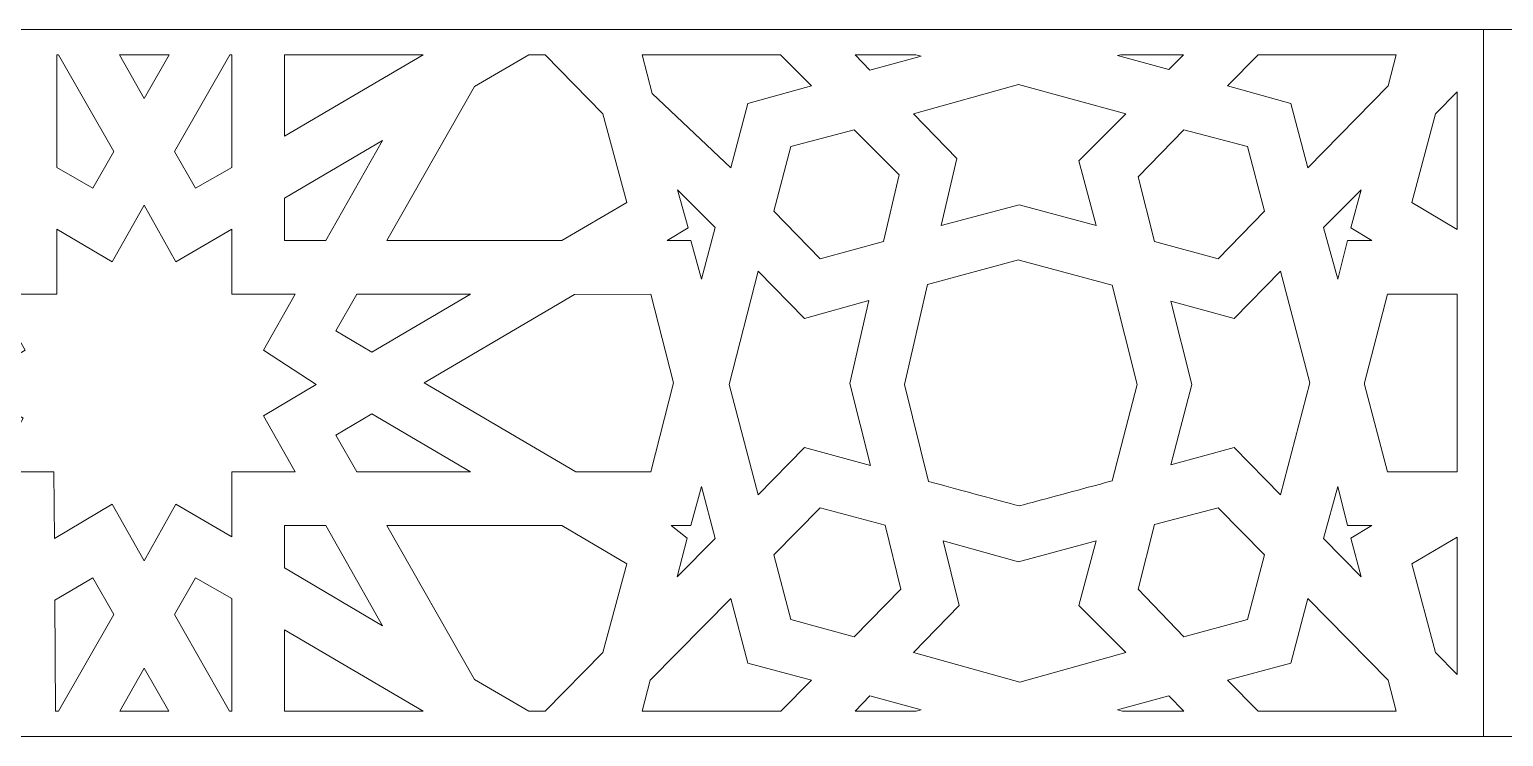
# Model space of a CAD drawing. Header units: millimetres. Extents: x -1689 to 1282, y -352 to 737.
# Drawn here: x 798.6 to 944.4, y -162.8 to -92.8 of the extents above; entities that cross this region are included whole.
import ezdxf

# ---------------------------------------------------------------- set-up
doc = ezdxf.new("R2010")
doc.units = ezdxf.units.MM
doc.header["$MEASUREMENT"] = 0
doc.layers.add('layer 1', color=7, linetype='Continuous')

msp = doc.modelspace()

# ---------------------------------------------------------------- linework, layer by layer
at = {"layer": 'layer 1', "color": 240, "lineweight": 18}
for points, knots in [([(942.3958, -92.8069), (942.3958, -92.8069), (677.3958, -92.8069), (677.3958, -92.8069), (677.3958, -92.8069), (677.3958, -92.8069), (677.3958, -162.8069), (677.3958, -162.8069), (677.3958, -162.8069), (677.3958, -162.8069), (942.3958, -162.8069), (942.3958, -162.8069), (942.3958, -162.8069), (942.3958, -162.8069), (942.3958, -92.8069), (942.3958, -92.8069)], [0, 0, 0, 0, 0.2, 0.2, 0.2, 0.2, 0.4, 0.4, 0.4, 0.4, 0.6, 0.6, 0.6, 0.6, 1, 1, 1, 1]), ([(1207.3958, -92.8069), (1207.3958, -92.8069), (942.3958, -92.8069), (942.3958, -92.8069), (942.3958, -92.8069), (942.3958, -92.8069), (942.3958, -162.8069), (942.3958, -162.8069), (942.3958, -162.8069), (942.3958, -162.8069), (1207.3958, -162.8069), (1207.3958, -162.8069), (1207.3958, -162.8069), (1207.3958, -162.8069), (1207.3958, -92.8069), (1207.3958, -92.8069)], [0, 0, 0, 0, 0.2, 0.2, 0.2, 0.2, 0.4, 0.4, 0.4, 0.4, 0.6, 0.6, 0.6, 0.6, 1, 1, 1, 1]), ([(801.2718, -95.3069), (801.2718, -95.3069), (801.4423, -95.3069), (801.4423, -95.3069), (801.4423, -95.3069), (801.4423, -95.3069), (806.9244, -104.8889), (806.9244, -104.8889), (806.9244, -104.8889), (806.9244, -104.8889), (804.8468, -108.5233), (804.8468, -108.5233), (804.8468, -108.5233), (804.8468, -108.5233), (801.2718, -106.4591), (801.2718, -106.4591), (801.2718, -106.4591), (801.2718, -106.4591), (801.2718, -95.3069), (801.2718, -95.3069)], [0, 0, 0, 0, 0.16666667, 0.16666667, 0.16666667, 0.16666667, 0.33333333, 0.33333333, 0.33333333, 0.33333333, 0.5, 0.5, 0.5, 0.5, 0.66666667, 0.66666667, 0.66666667, 0.66666667, 1, 1, 1, 1]), ([(807.4664, -95.3069), (807.4664, -95.3069), (812.3732, -95.3069), (812.3732, -95.3069), (812.3732, -95.3069), (812.3732, -95.3069), (809.9198, -99.6313), (809.9198, -99.6313), (809.9198, -99.6313), (809.9198, -99.6313), (807.4664, -95.3069), (807.4664, -95.3069)], [0, 0, 0, 0, 0.25, 0.25, 0.25, 0.25, 0.5, 0.5, 0.5, 0.5, 1, 1, 1, 1]), ([(818.3975, -95.3069), (818.3975, -95.3069), (818.568, -95.3069), (818.568, -95.3069), (818.568, -95.3069), (818.568, -95.3069), (818.568, -106.4591), (818.568, -106.4591), (818.568, -106.4591), (818.568, -106.4591), (814.993, -108.5233), (814.993, -108.5233), (814.993, -108.5233), (814.993, -108.5233), (812.9154, -104.8889), (812.9154, -104.8889), (812.9154, -104.8889), (812.9154, -104.8889), (818.3975, -95.3069), (818.3975, -95.3069)], [0, 0, 0, 0, 0.16666667, 0.16666667, 0.16666667, 0.16666667, 0.33333333, 0.33333333, 0.33333333, 0.33333333, 0.5, 0.5, 0.5, 0.5, 0.66666667, 0.66666667, 0.66666667, 0.66666667, 1, 1, 1, 1]), ([(823.786, -95.3069), (823.786, -95.3069), (837.5058, -95.3069), (837.5058, -95.3069), (837.5058, -95.3069), (837.5058, -95.3069), (823.786, -103.3715), (823.786, -103.3715), (823.786, -103.3715), (823.786, -103.3715), (823.786, -95.3069), (823.786, -95.3069)], [0, 0, 0, 0, 0.25, 0.25, 0.25, 0.25, 0.5, 0.5, 0.5, 0.5, 1, 1, 1, 1]), ([(847.9782, -95.3069), (847.9782, -95.3069), (849.5888, -95.3069), (849.5888, -95.3069), (849.5888, -95.3069), (849.5888, -95.3069), (855.2862, -101.1485), (855.2862, -101.1485), (855.2862, -101.1485), (855.2862, -101.1485), (857.6538, -109.9523), (857.6538, -109.9523), (857.6538, -109.9523), (857.6538, -109.9523), (851.2282, -113.6927), (851.2282, -113.6927), (851.2282, -113.6927), (851.2282, -113.6927), (833.9318, -113.6927), (833.9318, -113.6927), (833.9318, -113.6927), (833.9318, -113.6927), (842.58, -98.4491), (842.58, -98.4491), (842.58, -98.4491), (842.58, -98.4491), (847.9782, -95.3069), (847.9782, -95.3069)], [0, 0, 0, 0, 0.125, 0.125, 0.125, 0.125, 0.25, 0.25, 0.25, 0.25, 0.375, 0.375, 0.375, 0.375, 0.5, 0.5, 0.5, 0.5, 0.625, 0.625, 0.625, 0.625, 0.75, 0.75, 0.75, 0.75, 1, 1, 1, 1]), ([(859.1626, -95.3069), (859.1626, -95.3069), (872.8617, -95.3069), (872.8617, -95.3069), (872.8617, -95.3069), (872.8617, -95.3069), (875.9162, -98.3963), (875.9162, -98.3963), (875.9162, -98.3963), (875.9162, -98.3963), (869.6354, -100.1253), (869.6354, -100.1253), (869.6354, -100.1253), (869.6354, -100.1253), (867.9446, -106.5119), (867.9446, -106.5119), (867.9446, -106.5119), (867.9446, -106.5119), (860.166, -99.1373), (860.166, -99.1373), (860.166, -99.1373), (860.166, -99.1373), (859.1626, -95.3069), (859.1626, -95.3069)], [0, 0, 0, 0, 0.14285714, 0.14285714, 0.14285714, 0.14285714, 0.28571429, 0.28571429, 0.28571429, 0.28571429, 0.42857143, 0.42857143, 0.42857143, 0.42857143, 0.57142857, 0.57142857, 0.57142857, 0.57142857, 0.71428571, 0.71428571, 0.71428571, 0.71428571, 1, 1, 1, 1]), ([(880.2365, -95.3069), (880.2365, -95.3069), (886.2533, -95.3069), (886.2533, -95.3069), (886.2533, -95.3069), (886.2533, -95.3069), (886.7867, -95.4499), (886.7867, -95.4499), (886.7867, -95.4499), (886.7867, -95.4499), (881.7141, -96.8261), (881.7141, -96.8261), (881.7141, -96.8261), (881.7141, -96.8261), (880.2365, -95.3069), (880.2365, -95.3069)], [0, 0, 0, 0, 0.2, 0.2, 0.2, 0.2, 0.4, 0.4, 0.4, 0.4, 0.6, 0.6, 0.6, 0.6, 1, 1, 1, 1]), ([(906.5336, -95.3069), (906.5336, -95.3069), (912.7212, -95.3069), (912.7212, -95.3069), (912.7212, -95.3069), (912.7212, -95.3069), (911.2749, -96.7731), (911.2749, -96.7731), (911.2749, -96.7731), (911.2749, -96.7731), (906.2021, -95.3969), (906.2021, -95.3969), (906.2021, -95.3969), (906.2021, -95.3969), (906.5336, -95.3069), (906.5336, -95.3069)], [0, 0, 0, 0, 0.2, 0.2, 0.2, 0.2, 0.4, 0.4, 0.4, 0.4, 0.6, 0.6, 0.6, 0.6, 1, 1, 1, 1]), ([(920.127, -95.3069), (920.127, -95.3069), (933.7775, -95.3069), (933.7775, -95.3069), (933.7775, -95.3069), (933.7775, -95.3069), (932.9679, -98.3963), (932.9679, -98.3963), (932.9679, -98.3963), (932.9679, -98.3963), (925.0443, -106.5119), (925.0443, -106.5119), (925.0443, -106.5119), (925.0443, -106.5119), (923.3533, -100.1253), (923.3533, -100.1253), (923.3533, -100.1253), (923.3533, -100.1253), (917.0725, -98.3963), (917.0725, -98.3963), (917.0725, -98.3963), (917.0725, -98.3963), (920.127, -95.3069), (920.127, -95.3069)], [0, 0, 0, 0, 0.14285714, 0.14285714, 0.14285714, 0.14285714, 0.28571429, 0.28571429, 0.28571429, 0.28571429, 0.42857143, 0.42857143, 0.42857143, 0.42857143, 0.57142857, 0.57142857, 0.57142857, 0.57142857, 0.71428571, 0.71428571, 0.71428571, 0.71428571, 1, 1, 1, 1]), ([(902.3855, -105.8239), (902.3855, -105.8239), (904.0763, -112.2283), (904.0763, -112.2283), (904.0763, -112.2283), (904.0763, -112.2283), (896.4703, -110.1817), (896.4703, -110.1817), (896.4703, -110.1817), (896.4703, -110.1817), (888.7675, -112.2283), (888.7675, -112.2283), (888.7675, -112.2283), (888.7675, -112.2283), (890.3137, -105.5769), (890.3137, -105.5769), (890.3137, -105.5769), (890.3137, -105.5769), (886.0137, -101.1485), (886.0137, -101.1485), (886.0137, -101.1485), (886.0137, -101.1485), (896.3945, -98.2551), (896.3945, -98.2551), (896.3945, -98.2551), (896.3945, -98.2551), (907.0237, -101.1485), (907.0237, -101.1485), (907.0237, -101.1485), (907.0237, -101.1485), (902.3855, -105.8239), (902.3855, -105.8239)], [0, 0, 0, 0, 0.11111111, 0.11111111, 0.11111111, 0.11111111, 0.22222222, 0.22222222, 0.22222222, 0.22222222, 0.33333333, 0.33333333, 0.33333333, 0.33333333, 0.44444444, 0.44444444, 0.44444444, 0.44444444, 0.55555556, 0.55555556, 0.55555556, 0.55555556, 0.66666667, 0.66666667, 0.66666667, 0.66666667, 0.77777778, 0.77777778, 0.77777778, 0.77777778, 1, 1, 1, 1]), ([(939.7957, -98.9697), (939.7957, -98.9697), (939.7957, -112.6087), (939.7957, -112.6087), (939.7957, -112.6087), (939.7957, -112.6087), (935.3353, -109.9523), (935.3353, -109.9523), (935.3353, -109.9523), (935.3353, -109.9523), (937.6543, -101.1485), (937.6543, -101.1485), (937.6543, -101.1485), (937.6543, -101.1485), (939.7957, -98.9697), (939.7957, -98.9697)], [0, 0, 0, 0, 0.2, 0.2, 0.2, 0.2, 0.4, 0.4, 0.4, 0.4, 0.6, 0.6, 0.6, 0.6, 1, 1, 1, 1]), ([(884.6127, -107.2001), (884.6127, -107.2001), (883.0667, -113.7985), (883.0667, -113.7985), (883.0667, -113.7985), (883.0667, -113.7985), (876.7858, -115.5099), (876.7858, -115.5099), (876.7858, -115.5099), (876.7858, -115.5099), (872.1962, -110.7991), (872.1962, -110.7991), (872.1962, -110.7991), (872.1962, -110.7991), (873.8868, -104.3949), (873.8868, -104.3949), (873.8868, -104.3949), (873.8868, -104.3949), (880.1675, -102.7365), (880.1675, -102.7365), (880.1675, -102.7365), (880.1675, -102.7365), (884.6127, -107.2001), (884.6127, -107.2001)], [0, 0, 0, 0, 0.14285714, 0.14285714, 0.14285714, 0.14285714, 0.28571429, 0.28571429, 0.28571429, 0.28571429, 0.42857143, 0.42857143, 0.42857143, 0.42857143, 0.57142857, 0.57142857, 0.57142857, 0.57142857, 0.71428571, 0.71428571, 0.71428571, 0.71428571, 1, 1, 1, 1]), ([(919.0537, -104.3949), (919.0537, -104.3949), (920.7447, -110.7991), (920.7447, -110.7991), (920.7447, -110.7991), (920.7447, -110.7991), (916.1547, -115.5099), (916.1547, -115.5099), (916.1547, -115.5099), (916.1547, -115.5099), (909.8739, -113.7985), (909.8739, -113.7985), (909.8739, -113.7985), (909.8739, -113.7985), (908.2313, -107.3941), (908.2313, -107.3941), (908.2313, -107.3941), (908.2313, -107.3941), (912.7727, -102.7365), (912.7727, -102.7365), (912.7727, -102.7365), (912.7727, -102.7365), (919.0537, -104.3949), (919.0537, -104.3949)], [0, 0, 0, 0, 0.14285714, 0.14285714, 0.14285714, 0.14285714, 0.28571429, 0.28571429, 0.28571429, 0.28571429, 0.42857143, 0.42857143, 0.42857143, 0.42857143, 0.57142857, 0.57142857, 0.57142857, 0.57142857, 0.71428571, 0.71428571, 0.71428571, 0.71428571, 1, 1, 1, 1]), ([(833.497, -103.8127), (833.497, -103.8127), (827.8924, -113.6927), (827.8924, -113.6927), (827.8924, -113.6927), (827.8924, -113.6927), (823.786, -113.6927), (823.786, -113.6927), (823.786, -113.6927), (823.786, -113.6927), (823.786, -109.5113), (823.786, -109.5113), (823.786, -109.5113), (823.786, -109.5113), (833.497, -103.8127), (833.497, -103.8127)], [0, 0, 0, 0, 0.2, 0.2, 0.2, 0.2, 0.4, 0.4, 0.4, 0.4, 0.6, 0.6, 0.6, 0.6, 1, 1, 1, 1]), ([(866.3984, -112.4223), (866.3984, -112.4223), (865.0458, -117.5387), (865.0458, -117.5387), (865.0458, -117.5387), (865.0458, -117.5387), (863.9828, -113.6927), (863.9828, -113.6927), (863.9828, -113.6927), (863.9828, -113.6927), (861.6636, -113.6927), (861.6636, -113.6927), (861.6636, -113.6927), (861.6636, -113.6927), (863.7414, -112.4577), (863.7414, -112.4577), (863.7414, -112.4577), (863.7414, -112.4577), (862.6782, -108.6821), (862.6782, -108.6821), (862.6782, -108.6821), (862.6782, -108.6821), (866.3984, -112.4223), (866.3984, -112.4223)], [0, 0, 0, 0, 0.14285714, 0.14285714, 0.14285714, 0.14285714, 0.28571429, 0.28571429, 0.28571429, 0.28571429, 0.42857143, 0.42857143, 0.42857143, 0.42857143, 0.57142857, 0.57142857, 0.57142857, 0.57142857, 0.71428571, 0.71428571, 0.71428571, 0.71428571, 1, 1, 1, 1]), ([(926.5903, -112.4223), (926.5903, -112.4223), (930.3107, -108.6821), (930.3107, -108.6821), (930.3107, -108.6821), (930.3107, -108.6821), (929.2961, -112.4577), (929.2961, -112.4577), (929.2961, -112.4577), (929.2961, -112.4577), (931.3735, -113.6927), (931.3735, -113.6927), (931.3735, -113.6927), (931.3735, -113.6927), (928.9579, -113.6927), (928.9579, -113.6927), (928.9579, -113.6927), (928.9579, -113.6927), (927.9915, -117.5387), (927.9915, -117.5387), (927.9915, -117.5387), (927.9915, -117.5387), (926.5903, -112.4223), (926.5903, -112.4223)], [0, 0, 0, 0, 0.14285714, 0.14285714, 0.14285714, 0.14285714, 0.28571429, 0.28571429, 0.28571429, 0.28571429, 0.42857143, 0.42857143, 0.42857143, 0.42857143, 0.57142857, 0.57142857, 0.57142857, 0.57142857, 0.71428571, 0.71428571, 0.71428571, 0.71428571, 1, 1, 1, 1]), ([(821.7084, -131.0531), (821.7084, -131.0531), (824.8488, -136.6107), (824.8488, -136.6107), (824.8488, -136.6107), (824.8488, -136.6107), (818.568, -136.6107), (818.568, -136.6107), (818.568, -136.6107), (818.568, -136.6107), (818.568, -143.0503), (818.568, -143.0503), (818.568, -143.0503), (818.568, -143.0503), (813.0602, -139.8041), (813.0602, -139.8041), (813.0602, -139.8041), (813.0602, -139.8041), (809.9198, -145.4145), (809.9198, -145.4145), (809.9198, -145.4145), (809.9198, -145.4145), (806.731, -139.8041), (806.731, -139.8041), (806.731, -139.8041), (806.731, -139.8041), (801.03, -143.1915), (801.03, -143.1915), (801.03, -143.1915), (801.03, -143.1915), (800.9814, -136.6107), (800.9814, -136.6107), (800.9814, -136.6107), (800.9814, -136.6107), (794.9426, -136.6107), (794.9426, -136.6107), (794.9426, -136.6107), (794.9426, -136.6107), (797.9378, -131.3001), (797.9378, -131.3001), (797.9378, -131.3001), (797.9378, -131.3001), (792.3818, -127.9481), (792.3818, -127.9481), (792.3818, -127.9481), (792.3818, -127.9481), (798.1312, -124.5607), (798.1312, -124.5607), (798.1312, -124.5607), (798.1312, -124.5607), (794.9426, -119.0031), (794.9426, -119.0031), (794.9426, -119.0031), (794.9426, -119.0031), (801.2718, -119.0031), (801.2718, -119.0031), (801.2718, -119.0031), (801.2718, -119.0031), (801.2718, -112.5635), (801.2718, -112.5635), (801.2718, -112.5635), (801.2718, -112.5635), (806.7312, -115.8097), (806.7312, -115.8097), (806.7312, -115.8097), (806.7312, -115.8097), (809.92, -110.1993), (809.92, -110.1993), (809.92, -110.1993), (809.92, -110.1993), (813.0604, -115.8097), (813.0604, -115.8097), (813.0604, -115.8097), (813.0604, -115.8097), (818.5682, -112.5635), (818.5682, -112.5635), (818.5682, -112.5635), (818.5682, -112.5635), (818.568, -119.0031), (818.568, -119.0031), (818.568, -119.0031), (818.568, -119.0031), (824.8488, -119.0031), (824.8488, -119.0031), (824.8488, -119.0031), (824.8488, -119.0031), (821.7084, -124.5607), (821.7084, -124.5607), (821.7084, -124.5607), (821.7084, -124.5607), (826.9266, -127.9481), (826.9266, -127.9481), (826.9266, -127.9481), (826.9266, -127.9481), (821.7084, -131.0531), (821.7084, -131.0531)], [0, 0, 0, 0, 0.04, 0.04, 0.04, 0.04, 0.08, 0.08, 0.08, 0.08, 0.12, 0.12, 0.12, 0.12, 0.16, 0.16, 0.16, 0.16, 0.2, 0.2, 0.2, 0.2, 0.24, 0.24, 0.24, 0.24, 0.28, 0.28, 0.28, 0.28, 0.32, 0.32, 0.32, 0.32, 0.36, 0.36, 0.36, 0.36, 0.4, 0.4, 0.4, 0.4, 0.44, 0.44, 0.44, 0.44, 0.48, 0.48, 0.48, 0.48, 0.52, 0.52, 0.52, 0.52, 0.56, 0.56, 0.56, 0.56, 0.6, 0.6, 0.6, 0.6, 0.64, 0.64, 0.64, 0.64, 0.68, 0.68, 0.68, 0.68, 0.72, 0.72, 0.72, 0.72, 0.76, 0.76, 0.76, 0.76, 0.8, 0.8, 0.8, 0.8, 0.84, 0.84, 0.84, 0.84, 0.88, 0.88, 0.88, 0.88, 0.92, 0.92, 0.92, 0.92, 1, 1, 1, 1]), ([(887.5117, -137.5457), (887.5117, -137.5457), (885.1443, -127.9481), (885.1443, -127.9481), (885.1443, -127.9481), (885.1443, -127.9481), (887.4149, -118.0681), (887.4149, -118.0681), (887.4149, -118.0681), (887.4149, -118.0681), (896.3945, -115.6157), (896.3945, -115.6157), (896.3945, -115.6157), (896.3945, -115.6157), (896.4703, -115.6333), (896.4703, -115.6333), (896.4703, -115.6333), (896.4703, -115.6333), (905.6707, -118.1209), (905.6707, -118.1209), (905.6707, -118.1209), (905.6707, -118.1209), (908.1349, -127.9481), (908.1349, -127.9481)], [0, 0, 0, 0, 0.14285714, 0.14285714, 0.14285714, 0.14285714, 0.28571429, 0.28571429, 0.28571429, 0.28571429, 0.42857143, 0.42857143, 0.42857143, 0.42857143, 0.57142857, 0.57142857, 0.57142857, 0.57142857, 0.71428571, 0.71428571, 0.71428571, 0.71428571, 1, 1, 1, 1]), ([(879.7329, -127.8599), (879.7329, -127.8599), (881.7621, -135.9755), (881.7621, -135.9755), (881.7621, -135.9755), (881.7621, -135.9755), (875.2398, -134.1937), (875.2398, -134.1937), (875.2398, -134.1937), (875.2398, -134.1937), (870.6502, -138.8689), (870.6502, -138.8689), (870.6502, -138.8689), (870.6502, -138.8689), (867.7996, -127.9481), (867.7996, -127.9481), (867.7996, -127.9481), (867.7996, -127.9481), (870.6502, -116.7449), (870.6502, -116.7449), (870.6502, -116.7449), (870.6502, -116.7449), (875.2398, -121.4201), (875.2398, -121.4201), (875.2398, -121.4201), (875.2398, -121.4201), (881.6173, -119.6383), (881.6173, -119.6383), (881.6173, -119.6383), (881.6173, -119.6383), (879.7329, -127.8599), (879.7329, -127.8599)], [0, 0, 0, 0, 0.11111111, 0.11111111, 0.11111111, 0.11111111, 0.22222222, 0.22222222, 0.22222222, 0.22222222, 0.33333333, 0.33333333, 0.33333333, 0.33333333, 0.44444444, 0.44444444, 0.44444444, 0.44444444, 0.55555556, 0.55555556, 0.55555556, 0.55555556, 0.66666667, 0.66666667, 0.66666667, 0.66666667, 0.77777778, 0.77777778, 0.77777778, 0.77777778, 1, 1, 1, 1]), ([(922.3389, -116.7449), (922.3389, -116.7449), (925.2377, -127.8069), (925.2377, -127.8069), (925.2377, -127.8069), (925.2377, -127.8069), (922.3389, -138.8689), (922.3389, -138.8689), (922.3389, -138.8689), (922.3389, -138.8689), (917.7489, -134.1937), (917.7489, -134.1937), (917.7489, -134.1937), (917.7489, -134.1937), (911.4683, -135.9227), (911.4683, -135.9227), (911.4683, -135.9227), (911.4683, -135.9227), (913.5459, -127.9481), (913.5459, -127.9481), (913.5459, -127.9481), (913.5459, -127.9481), (911.4683, -119.6911), (911.4683, -119.6911), (911.4683, -119.6911), (911.4683, -119.6911), (917.7489, -121.4201), (917.7489, -121.4201), (917.7489, -121.4201), (917.7489, -121.4201), (922.3389, -116.7449), (922.3389, -116.7449)], [0, 0, 0, 0, 0.11111111, 0.11111111, 0.11111111, 0.11111111, 0.22222222, 0.22222222, 0.22222222, 0.22222222, 0.33333333, 0.33333333, 0.33333333, 0.33333333, 0.44444444, 0.44444444, 0.44444444, 0.44444444, 0.55555556, 0.55555556, 0.55555556, 0.55555556, 0.66666667, 0.66666667, 0.66666667, 0.66666667, 0.77777778, 0.77777778, 0.77777778, 0.77777778, 1, 1, 1, 1]), ([(830.9362, -119.0031), (830.9362, -119.0031), (842.1934, -119.0031), (842.1934, -119.0031), (842.1934, -119.0031), (842.1934, -119.0031), (832.434, -124.7547), (832.434, -124.7547), (832.434, -124.7547), (832.434, -124.7547), (828.8588, -122.6375), (828.8588, -122.6375), (828.8588, -122.6375), (828.8588, -122.6375), (830.9362, -119.0031), (830.9362, -119.0031)], [0, 0, 0, 0, 0.2, 0.2, 0.2, 0.2, 0.4, 0.4, 0.4, 0.4, 0.6, 0.6, 0.6, 0.6, 1, 1, 1, 1]), ([(862.2916, -127.8069), (862.2916, -127.8069), (860.0212, -136.6107), (860.0212, -136.6107), (860.0212, -136.6107), (860.0212, -136.6107), (852.629, -136.6107), (852.629, -136.6107), (852.629, -136.6107), (852.629, -136.6107), (837.6036, -127.8069), (837.6036, -127.8069), (837.6036, -127.8069), (837.6036, -127.8069), (852.4842, -119.0561), (852.4842, -119.0561), (852.4842, -119.0561), (852.4842, -119.0561), (860.0212, -119.0031), (860.0212, -119.0031), (860.0212, -119.0031), (860.0212, -119.0031), (862.2916, -127.8069), (862.2916, -127.8069)], [0, 0, 0, 0, 0.14285714, 0.14285714, 0.14285714, 0.14285714, 0.28571429, 0.28571429, 0.28571429, 0.28571429, 0.42857143, 0.42857143, 0.42857143, 0.42857143, 0.57142857, 0.57142857, 0.57142857, 0.57142857, 0.71428571, 0.71428571, 0.71428571, 0.71428571, 1, 1, 1, 1]), ([(939.7957, -119.0031), (939.7957, -119.0031), (939.7957, -136.6107), (939.7957, -136.6107), (939.7957, -136.6107), (939.7957, -136.6107), (932.9195, -136.6107), (932.9195, -136.6107), (932.9195, -136.6107), (932.9195, -136.6107), (930.6489, -127.9481), (930.6489, -127.9481), (930.6489, -127.9481), (930.6489, -127.9481), (930.6489, -127.8069), (930.6489, -127.8069), (930.6489, -127.8069), (930.6489, -127.8069), (932.9195, -119.0031), (932.9195, -119.0031), (932.9195, -119.0031), (932.9195, -119.0031), (939.7957, -119.0031), (939.7957, -119.0031)], [0, 0, 0, 0, 0.14285714, 0.14285714, 0.14285714, 0.14285714, 0.28571429, 0.28571429, 0.28571429, 0.28571429, 0.42857143, 0.42857143, 0.42857143, 0.42857143, 0.57142857, 0.57142857, 0.57142857, 0.57142857, 0.71428571, 0.71428571, 0.71428571, 0.71428571, 1, 1, 1, 1]), ([(832.434, -130.8591), (832.434, -130.8591), (842.1934, -136.6107), (842.1934, -136.6107), (842.1934, -136.6107), (842.1934, -136.6107), (830.9362, -136.6107), (830.9362, -136.6107), (830.9362, -136.6107), (830.9362, -136.6107), (828.8588, -132.9763), (828.8588, -132.9763), (828.8588, -132.9763), (828.8588, -132.9763), (832.434, -130.8591), (832.434, -130.8591)], [0, 0, 0, 0, 0.2, 0.2, 0.2, 0.2, 0.4, 0.4, 0.4, 0.4, 0.6, 0.6, 0.6, 0.6, 1, 1, 1, 1]), ([(865.046, -138.0397), (865.046, -138.0397), (866.3986, -143.1915), (866.3986, -143.1915), (866.3986, -143.1915), (866.3986, -143.1915), (862.63, -146.9847), (862.63, -146.9847), (862.63, -146.9847), (862.63, -146.9847), (863.6446, -143.1561), (863.6446, -143.1561), (863.6446, -143.1561), (863.6446, -143.1561), (862.0504, -141.9211), (862.0504, -141.9211), (862.0504, -141.9211), (862.0504, -141.9211), (863.983, -141.9211), (863.983, -141.9211), (863.983, -141.9211), (863.983, -141.9211), (865.046, -138.0397), (865.046, -138.0397)], [0, 0, 0, 0, 0.14285714, 0.14285714, 0.14285714, 0.14285714, 0.28571429, 0.28571429, 0.28571429, 0.28571429, 0.42857143, 0.42857143, 0.42857143, 0.42857143, 0.57142857, 0.57142857, 0.57142857, 0.57142857, 0.71428571, 0.71428571, 0.71428571, 0.71428571, 1, 1, 1, 1]), ([(905.6707, -137.4929), (904.7557, -137.7399), (896.7371, -139.9099), (896.4709, -139.9805), (896.4709, -139.9805), (896.2189, -139.9099), (888.4077, -137.7927), (887.5117, -137.5457)], [0, 0, 0, 0, 0.33333333, 0.33333333, 0.33333333, 0.33333333, 1, 1, 1, 1]), ([(927.9915, -138.0397), (927.9915, -138.0397), (928.9579, -141.9211), (928.9579, -141.9211), (928.9579, -141.9211), (928.9579, -141.9211), (931.3735, -141.9211), (931.3735, -141.9211), (931.3735, -141.9211), (931.3735, -141.9211), (929.2961, -143.1561), (929.2961, -143.1561), (929.2961, -143.1561), (929.2961, -143.1561), (930.3107, -146.9847), (930.3107, -146.9847), (930.3107, -146.9847), (930.3107, -146.9847), (926.5903, -143.1915), (926.5903, -143.1915), (926.5903, -143.1915), (926.5903, -143.1915), (927.9915, -138.0397), (927.9915, -138.0397)], [0, 0, 0, 0, 0.14285714, 0.14285714, 0.14285714, 0.14285714, 0.28571429, 0.28571429, 0.28571429, 0.28571429, 0.42857143, 0.42857143, 0.42857143, 0.42857143, 0.57142857, 0.57142857, 0.57142857, 0.57142857, 0.71428571, 0.71428571, 0.71428571, 0.71428571, 1, 1, 1, 1]), ([(883.2113, -141.8683), (883.2113, -141.8683), (884.7575, -148.2197), (884.7575, -148.2197), (884.7575, -148.2197), (884.7575, -148.2197), (880.1675, -152.9303), (880.1675, -152.9303), (880.1675, -152.9303), (880.1675, -152.9303), (873.8868, -151.2189), (873.8868, -151.2189), (873.8868, -151.2189), (873.8868, -151.2189), (872.1962, -144.8147), (872.1962, -144.8147), (872.1962, -144.8147), (872.1962, -144.8147), (876.7858, -140.1569), (876.7858, -140.1569), (876.7858, -140.1569), (876.7858, -140.1569), (883.2113, -141.8683), (883.2113, -141.8683)], [0, 0, 0, 0, 0.14285714, 0.14285714, 0.14285714, 0.14285714, 0.28571429, 0.28571429, 0.28571429, 0.28571429, 0.42857143, 0.42857143, 0.42857143, 0.42857143, 0.57142857, 0.57142857, 0.57142857, 0.57142857, 0.71428571, 0.71428571, 0.71428571, 0.71428571, 1, 1, 1, 1]), ([(916.1547, -140.1569), (916.1547, -140.1569), (920.7447, -144.8147), (920.7447, -144.8147), (920.7447, -144.8147), (920.7447, -144.8147), (919.0537, -151.2189), (919.0537, -151.2189), (919.0537, -151.2189), (919.0537, -151.2189), (912.7727, -152.9303), (912.7727, -152.9303), (912.7727, -152.9303), (912.7727, -152.9303), (908.2313, -148.2197), (908.2313, -148.2197), (908.2313, -148.2197), (908.2313, -148.2197), (909.8739, -141.8153), (909.8739, -141.8153), (909.8739, -141.8153), (909.8739, -141.8153), (916.1547, -140.1569), (916.1547, -140.1569)], [0, 0, 0, 0, 0.14285714, 0.14285714, 0.14285714, 0.14285714, 0.28571429, 0.28571429, 0.28571429, 0.28571429, 0.42857143, 0.42857143, 0.42857143, 0.42857143, 0.57142857, 0.57142857, 0.57142857, 0.57142857, 0.71428571, 0.71428571, 0.71428571, 0.71428571, 1, 1, 1, 1]), ([(827.8924, -141.9211), (827.8924, -141.9211), (833.497, -151.8541), (833.497, -151.8541), (833.497, -151.8541), (833.497, -151.8541), (823.786, -146.1025), (823.786, -146.1025), (823.786, -146.1025), (823.786, -146.1025), (823.786, -141.9211), (823.786, -141.9211), (823.786, -141.9211), (823.786, -141.9211), (827.8924, -141.9211), (827.8924, -141.9211)], [0, 0, 0, 0, 0.2, 0.2, 0.2, 0.2, 0.4, 0.4, 0.4, 0.4, 0.6, 0.6, 0.6, 0.6, 1, 1, 1, 1]), ([(855.2862, -154.5005), (855.2862, -154.5005), (849.592, -160.3069), (849.592, -160.3069), (849.592, -160.3069), (849.592, -160.3069), (847.9782, -160.3069), (847.9782, -160.3069), (847.9782, -160.3069), (847.9782, -160.3069), (842.58, -157.1647), (842.58, -157.1647), (842.58, -157.1647), (842.58, -157.1647), (833.9316, -141.9211), (833.9316, -141.9211), (833.9316, -141.9211), (833.9316, -141.9211), (851.2282, -141.9211), (851.2282, -141.9211), (851.2282, -141.9211), (851.2282, -141.9211), (857.6538, -145.7143), (857.6538, -145.7143), (857.6538, -145.7143), (857.6538, -145.7143), (855.2862, -154.5005), (855.2862, -154.5005)], [0, 0, 0, 0, 0.125, 0.125, 0.125, 0.125, 0.25, 0.25, 0.25, 0.25, 0.375, 0.375, 0.375, 0.375, 0.5, 0.5, 0.5, 0.5, 0.625, 0.625, 0.625, 0.625, 0.75, 0.75, 0.75, 0.75, 1, 1, 1, 1]), ([(896.3945, -145.5027), (896.3945, -145.5027), (904.0763, -143.4385), (904.0763, -143.4385), (904.0763, -143.4385), (904.0763, -143.4385), (902.3853, -149.8429), (902.3853, -149.8429), (902.3853, -149.8429), (902.3853, -149.8429), (907.0235, -154.5005), (907.0235, -154.5005), (907.0235, -154.5005), (907.0235, -154.5005), (896.5461, -157.4117), (896.5461, -157.4117), (896.5461, -157.4117), (896.5461, -157.4117), (886.0137, -154.5005), (886.0137, -154.5005), (886.0137, -154.5005), (886.0137, -154.5005), (890.5553, -149.8429), (890.5553, -149.8429), (890.5553, -149.8429), (890.5553, -149.8429), (888.9607, -143.4385), (888.9607, -143.4385), (888.9607, -143.4385), (888.9607, -143.4385), (896.3945, -145.5027), (896.3945, -145.5027)], [0, 0, 0, 0, 0.11111111, 0.11111111, 0.11111111, 0.11111111, 0.22222222, 0.22222222, 0.22222222, 0.22222222, 0.33333333, 0.33333333, 0.33333333, 0.33333333, 0.44444444, 0.44444444, 0.44444444, 0.44444444, 0.55555556, 0.55555556, 0.55555556, 0.55555556, 0.66666667, 0.66666667, 0.66666667, 0.66666667, 0.77777778, 0.77777778, 0.77777778, 0.77777778, 1, 1, 1, 1]), ([(939.7957, -143.0813), (939.7957, -143.0813), (939.7957, -156.6674), (939.7957, -156.6674), (939.7957, -156.6674), (939.7957, -156.6674), (937.6543, -154.5005), (937.6543, -154.5005), (937.6543, -154.5005), (937.6543, -154.5005), (935.3353, -145.7143), (935.3353, -145.7143), (935.3353, -145.7143), (935.3353, -145.7143), (939.7957, -143.0813), (939.7957, -143.0813)], [0, 0, 0, 0, 0.2, 0.2, 0.2, 0.2, 0.4, 0.4, 0.4, 0.4, 0.6, 0.6, 0.6, 0.6, 1, 1, 1, 1]), ([(806.9244, -150.7249), (806.9244, -150.7249), (801.4388, -160.3069), (801.4388, -160.3069), (801.4388, -160.3069), (801.4388, -160.3069), (801.1245, -160.3069), (801.1245, -160.3069), (801.1245, -160.3069), (801.1245, -160.3069), (801.0782, -149.2959), (801.0782, -149.2959), (801.0782, -149.2959), (801.0782, -149.2959), (804.8468, -147.0905), (804.8468, -147.0905), (804.8468, -147.0905), (804.8468, -147.0905), (806.9244, -150.7249), (806.9244, -150.7249)], [0, 0, 0, 0, 0.16666667, 0.16666667, 0.16666667, 0.16666667, 0.33333333, 0.33333333, 0.33333333, 0.33333333, 0.5, 0.5, 0.5, 0.5, 0.66666667, 0.66666667, 0.66666667, 0.66666667, 1, 1, 1, 1]), ([(818.568, -149.1547), (818.568, -149.1547), (818.568, -160.3069), (818.568, -160.3069), (818.568, -160.3069), (818.568, -160.3069), (818.3683, -160.3069), (818.3683, -160.3069), (818.3683, -160.3069), (818.3683, -160.3069), (812.9154, -150.7249), (812.9154, -150.7249), (812.9154, -150.7249), (812.9154, -150.7249), (814.993, -147.0905), (814.993, -147.0905), (814.993, -147.0905), (814.993, -147.0905), (818.568, -149.1547), (818.568, -149.1547)], [0, 0, 0, 0, 0.16666667, 0.16666667, 0.16666667, 0.16666667, 0.33333333, 0.33333333, 0.33333333, 0.33333333, 0.5, 0.5, 0.5, 0.5, 0.66666667, 0.66666667, 0.66666667, 0.66666667, 1, 1, 1, 1]), ([(869.6354, -155.5415), (869.6354, -155.5415), (875.9162, -157.2175), (875.9162, -157.2175), (875.9162, -157.2175), (875.9162, -157.2175), (872.8817, -160.3069), (872.8817, -160.3069), (872.8817, -160.3069), (872.8817, -160.3069), (859.1634, -160.3069), (859.1634, -160.3069), (859.1634, -160.3069), (859.1634, -160.3069), (859.973, -157.2175), (859.973, -157.2175), (859.973, -157.2175), (859.973, -157.2175), (867.9446, -149.1547), (867.9446, -149.1547), (867.9446, -149.1547), (867.9446, -149.1547), (869.6354, -155.5415), (869.6354, -155.5415)], [0, 0, 0, 0, 0.14285714, 0.14285714, 0.14285714, 0.14285714, 0.28571429, 0.28571429, 0.28571429, 0.28571429, 0.42857143, 0.42857143, 0.42857143, 0.42857143, 0.57142857, 0.57142857, 0.57142857, 0.57142857, 0.71428571, 0.71428571, 0.71428571, 0.71428571, 1, 1, 1, 1]), ([(925.0443, -149.1547), (925.0443, -149.1547), (932.9679, -157.2175), (932.9679, -157.2175), (932.9679, -157.2175), (932.9679, -157.2175), (933.7775, -160.3069), (933.7775, -160.3069), (933.7775, -160.3069), (933.7775, -160.3069), (920.1071, -160.3069), (920.1071, -160.3069), (920.1071, -160.3069), (920.1071, -160.3069), (917.0725, -157.2175), (917.0725, -157.2175), (917.0725, -157.2175), (917.0725, -157.2175), (923.3533, -155.5415), (923.3533, -155.5415), (923.3533, -155.5415), (923.3533, -155.5415), (925.0443, -149.1547), (925.0443, -149.1547)], [0, 0, 0, 0, 0.14285714, 0.14285714, 0.14285714, 0.14285714, 0.28571429, 0.28571429, 0.28571429, 0.28571429, 0.42857143, 0.42857143, 0.42857143, 0.42857143, 0.57142857, 0.57142857, 0.57142857, 0.57142857, 0.71428571, 0.71428571, 0.71428571, 0.71428571, 1, 1, 1, 1]), ([(823.786, -152.2423), (823.786, -152.2423), (837.5058, -160.3069), (837.5058, -160.3069), (837.5058, -160.3069), (837.5058, -160.3069), (823.786, -160.3069), (823.786, -160.3069), (823.786, -160.3069), (823.786, -160.3069), (823.786, -152.2423), (823.786, -152.2423)], [0, 0, 0, 0, 0.25, 0.25, 0.25, 0.25, 0.5, 0.5, 0.5, 0.5, 1, 1, 1, 1]), ([(809.9198, -156.0355), (809.9198, -156.0355), (812.3431, -160.3069), (812.3431, -160.3069), (812.3431, -160.3069), (812.3431, -160.3069), (807.497, -160.3069), (807.497, -160.3069), (807.497, -160.3069), (807.497, -160.3069), (809.9198, -156.0355), (809.9198, -156.0355)], [0, 0, 0, 0, 0.25, 0.25, 0.25, 0.25, 0.5, 0.5, 0.5, 0.5, 1, 1, 1, 1]), ([(881.7141, -158.7877), (881.7141, -158.7877), (886.7867, -160.1639), (886.7867, -160.1639), (886.7867, -160.1639), (886.7867, -160.1639), (886.2796, -160.3069), (886.2796, -160.3069), (886.2796, -160.3069), (886.2796, -160.3069), (880.2365, -160.3069), (880.2365, -160.3069), (880.2365, -160.3069), (880.2365, -160.3069), (881.7141, -158.7877), (881.7141, -158.7877)], [0, 0, 0, 0, 0.2, 0.2, 0.2, 0.2, 0.4, 0.4, 0.4, 0.4, 0.6, 0.6, 0.6, 0.6, 1, 1, 1, 1]), ([(911.2749, -158.7877), (911.2749, -158.7877), (912.7525, -160.3069), (912.7525, -160.3069), (912.7525, -160.3069), (912.7525, -160.3069), (906.7029, -160.3069), (906.7029, -160.3069), (906.7029, -160.3069), (906.7029, -160.3069), (906.2021, -160.1639), (906.2021, -160.1639), (906.2021, -160.1639), (906.2021, -160.1639), (911.2749, -158.7877), (911.2749, -158.7877)], [0, 0, 0, 0, 0.2, 0.2, 0.2, 0.2, 0.4, 0.4, 0.4, 0.4, 0.6, 0.6, 0.6, 0.6, 1, 1, 1, 1])]:
    msp.add_open_spline(points, degree=3, knots=knots, dxfattribs=at)
msp.add_open_spline([(908.1349, -127.9481), (908.1349, -127.9481), (905.6707, -137.4929), (905.6707, -137.4929)], degree=3, dxfattribs=at)

doc.saveas('drawing.dxf')
